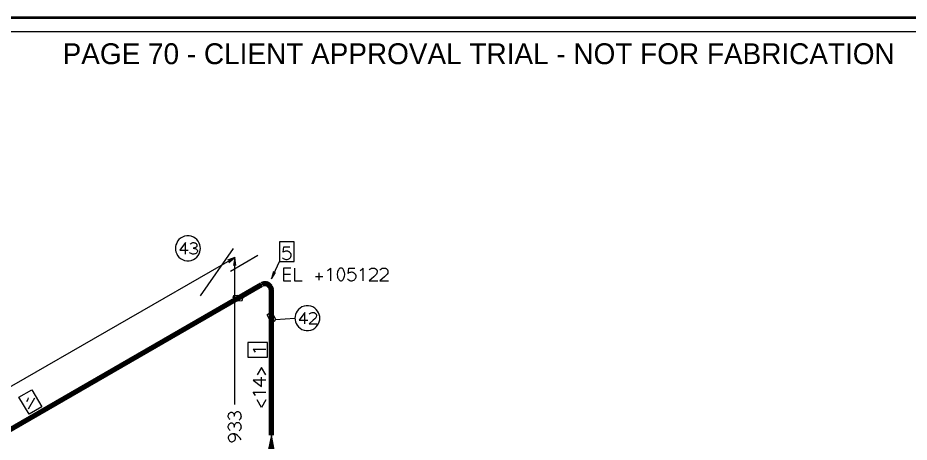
# Model space of a CAD drawing. Header units: millimetres. Extents: x 8 to 586, y 8 to 412.
# Drawn here: x 197.7 to 389.7, y 320.5 to 412 of the extents above; entities that cross this region are included whole.
import ezdxf
from ezdxf.enums import TextEntityAlignment as Align

# ---------------------------------------------------------------- set-up
doc = ezdxf.new("R2010")
doc.units = ezdxf.units.MM
for name, color, linetype in [('BORDER', 7, 'Continuous'), ('REVIEW', 1, 'Continuous'), ('SOURCE_PIPE', 7, 'Continuous'), ('SOURCE_TRACE', 8, 'Continuous')]:
    doc.layers.add(name, color=color, linetype=linetype)

msp = doc.modelspace()

# ---------------------------------------------------------------- linework, layer by layer
at = {"layer": 'BORDER', "lineweight": 35}
msp.add_lwpolyline([(8, 8), (586, 8), (586, 412), (8, 412)], close=True, dxfattribs=at)
at = {"layer": 'BORDER', "lineweight": 18}
msp.add_lwpolyline([(11, 11), (583, 11), (583, 409), (11, 409)], close=True, dxfattribs=at)
at = {"layer": 'SOURCE_PIPE', "lineweight": 70}
for p, q in [((245.13, 351.55), (250.19, 354.45)), ((148.77, 295.91), (245.13, 351.55)), ((252.36, 347.39), (252.36, 353.21)), ((252.36, 321.95), (252.36, 347.39))]:
    msp.add_line(p, q, dxfattribs=at)
msp.add_lwpolyline([(252.36, 353.21), (252.36, 353.36), (252.31, 353.53), (252.27, 353.68), (252.21, 353.83), (252.14, 353.98), (252.04, 354.13), (251.91, 354.23), (251.78, 354.36), (251.63, 354.45), (251.49, 354.53), (251.31, 354.6), (251.15, 354.64), (250.98, 354.64), (250.81, 354.64), (250.64, 354.62), (250.49, 354.57), (250.34, 354.51), (250.19, 354.45)], dxfattribs=at)
at = {"layer": 'SOURCE_TRACE', "lineweight": 13}
for p, q in [((237.06, 352.06), (244.22, 362.27)), ((194.07, 331.27), (244.47, 360.27)), ((243.54, 357.37), (249.45, 360.78)), ((243.54, 357.37), (249.45, 360.78)), ((244.47, 328.6), (244.47, 360.27)), ((252.36, 355.7), (254.1, 359.44)), ((265.13, 355.28), (265.13, 358.03)), ((272.12, 355.28), (272.12, 358.03)), ((254.95, 356.71), (256.44, 356.71)), ((261.88, 356.2), (263.47, 356.2)), ((262.68, 355.43), (262.68, 356.98)), ((273.41, 355.28), (275.26, 355.28)), ((275.73, 355.28), (277.6, 355.28)), ((244.05, 350.97), (245.13, 351.55)), ((251.87, 347.73), (252.87, 348.3)), ((253.27, 346.9), (257.43, 347.22)), ((260.47, 345.98), (262.17, 345.98)), ((248.4, 340.54), (251.15, 340.54)), ((248.4, 331.22), (251.15, 331.22)), ((200.02, 327.66), (201.4, 330.05))]:
    msp.add_line(p, q, dxfattribs=at)
for points in [[(231.68, 362.27), (231.72, 361.89), (231.79, 361.51), (231.96, 361.12), (232.15, 360.74), (232.45, 360.4), (232.81, 360.1), (233.21, 359.86), (233.66, 359.67), (234.13, 359.61), (234.61, 359.61), (235.08, 359.67), (235.55, 359.86), (235.93, 360.1), (236.29, 360.4), (236.59, 360.74), (236.8, 361.12), (236.95, 361.51), (237.04, 361.89), (237.06, 362.27), (237.04, 362.66), (236.95, 363.04), (236.8, 363.42), (236.59, 363.81), (236.29, 364.15), (235.93, 364.45), (235.55, 364.68), (235.08, 364.87), (234.61, 364.94), (234.13, 364.94), (233.66, 364.87), (233.21, 364.68), (232.81, 364.45), (232.45, 364.15), (232.15, 363.81), (231.96, 363.42), (231.79, 363.04), (231.72, 362.66), (231.68, 362.27)], [(233.83, 361.01), (233.83, 363.51), (232.62, 361.85), (234.44, 361.85)], [(234.87, 363.17), (234.93, 363.25), (235.04, 363.34), (235.15, 363.42), (235.29, 363.49), (235.4, 363.51), (235.53, 363.51), (235.66, 363.51), (235.78, 363.49), (235.91, 363.45), (236.04, 363.36), (236.12, 363.3), (236.21, 363.21), (236.27, 363.08), (236.31, 363), (236.31, 362.89), (236.31, 362.78), (236.27, 362.7), (236.21, 362.61), (236.12, 362.53), (236.02, 362.47), (235.89, 362.4), (235.76, 362.36), (235.63, 362.34), (235.51, 362.34), (235.66, 362.32), (235.8, 362.27), (235.95, 362.23), (236.1, 362.17), (236.21, 362.08), (236.31, 362), (236.38, 361.89), (236.42, 361.78), (236.44, 361.68), (236.42, 361.57), (236.4, 361.46), (236.31, 361.36), (236.23, 361.27), (236.12, 361.19), (235.97, 361.12), (235.83, 361.06), (235.68, 361.04), (235.53, 361.01), (235.36, 361.04), (235.19, 361.08), (235.04, 361.16), (234.87, 361.27), (234.74, 361.38)], [(254.76, 360.25), (254.91, 360.12), (255.08, 360.01), (255.25, 359.93), (255.44, 359.88), (255.61, 359.86), (255.78, 359.88), (255.95, 359.93), (256.1, 359.99), (256.24, 360.08), (256.37, 360.2), (256.48, 360.33), (256.56, 360.48), (256.61, 360.63), (256.61, 360.78), (256.61, 360.84), (256.61, 360.93), (256.58, 361.01), (256.56, 361.08), (256.52, 361.16), (256.48, 361.25), (256.42, 361.31), (256.35, 361.38), (256.29, 361.44), (256.22, 361.51), (256.14, 361.55), (256.05, 361.59), (255.97, 361.63), (255.86, 361.65), (255.78, 361.68), (255.69, 361.68), (255.61, 361.68), (255.42, 361.68), (255.22, 361.61), (255.05, 361.55), (254.89, 361.42)], [(254.89, 361.42), (255.01, 362.61), (256.35, 362.61)], [(243.22, 359.2), (244.47, 360.27), (242.88, 359.69)], [(244.71, 358.6), (244.47, 360.27), (244.22, 358.6)], [(252.78, 357.28), (252.36, 355.7), (253.27, 357.05)], [(256.56, 358.03), (254.95, 358.03), (254.95, 355.28), (256.56, 355.28)], [(257.35, 358.03), (257.35, 355.28), (258.96, 355.28)], [(264.45, 357.52), (264.89, 357.77), (265.13, 358.03)], [(267.34, 355.28), (267.46, 355.3), (267.57, 355.34), (267.7, 355.43), (267.8, 355.53), (267.89, 355.68), (267.99, 355.85), (268.06, 356.07), (268.1, 356.3), (268.14, 356.54), (268.14, 356.79), (268.1, 357.03), (268.06, 357.24), (267.99, 357.45), (267.89, 357.64), (267.8, 357.77), (267.7, 357.9), (267.57, 357.97), (267.46, 358.01), (267.34, 358.03), (267.23, 358.01), (267.12, 357.97), (267, 357.9), (266.89, 357.77), (266.78, 357.64), (266.7, 357.45), (266.61, 357.24), (266.57, 357.03), (266.55, 356.79), (266.55, 356.54), (266.57, 356.3), (266.61, 356.07), (266.7, 355.85), (266.78, 355.68), (266.89, 355.53), (267, 355.43), (267.12, 355.34), (267.23, 355.3), (267.34, 355.28)], [(268.74, 355.68), (268.89, 355.56), (269.06, 355.45), (269.25, 355.34), (269.42, 355.3), (269.61, 355.28), (269.76, 355.3), (269.93, 355.34), (270.08, 355.41), (270.25, 355.51), (270.35, 355.62), (270.46, 355.77), (270.54, 355.9), (270.59, 356.05), (270.61, 356.2), (270.61, 356.28), (270.59, 356.37), (270.59, 356.43), (270.54, 356.52), (270.52, 356.6), (270.46, 356.66), (270.42, 356.73), (270.35, 356.81), (270.29, 356.88), (270.2, 356.92), (270.12, 356.96), (270.04, 357.01), (269.95, 357.05), (269.86, 357.09), (269.78, 357.11), (269.69, 357.11), (269.61, 357.11), (269.4, 357.09), (269.23, 357.05), (269.06, 356.96), (268.87, 356.86)], [(268.87, 356.86), (269.01, 358.03), (270.33, 358.03)], [(271.44, 357.52), (271.88, 357.77), (272.12, 358.03)], [(273.41, 357.64), (273.56, 357.77), (273.71, 357.88), (273.9, 357.97), (274.09, 358.01), (274.26, 358.03), (274.35, 358.03), (274.41, 358.01), (274.5, 358.01), (274.58, 357.99), (274.65, 357.94), (274.71, 357.92), (274.77, 357.88), (274.86, 357.82), (274.92, 357.77), (274.96, 357.71), (275.01, 357.67), (275.05, 357.6), (275.09, 357.52), (275.11, 357.47), (275.13, 357.41), (275.13, 357.35), (275.13, 357.26), (275.09, 356.94), (274.96, 356.73), (274.75, 356.49), (274.39, 356.13), (273.41, 355.28)], [(275.73, 357.64), (275.9, 357.77), (276.05, 357.88), (276.24, 357.97), (276.43, 358.01), (276.6, 358.03), (276.69, 358.03), (276.75, 358.01), (276.81, 358.01), (276.9, 357.99), (276.98, 357.94), (277.05, 357.92), (277.13, 357.88), (277.2, 357.82), (277.24, 357.77), (277.3, 357.71), (277.34, 357.67), (277.39, 357.6), (277.43, 357.52), (277.45, 357.47), (277.45, 357.41), (277.47, 357.35), (277.47, 357.26), (277.41, 356.94), (277.28, 356.73), (277.09, 356.49), (276.71, 356.13), (275.73, 355.28)], [(245.13, 350.97), (246.05, 351.06), (246.19, 351.55), (245.13, 352.12), (244.22, 352.06), (244.05, 351.55), (245.13, 350.97)], [(262.79, 347.22), (262.77, 347.6), (262.68, 347.98), (262.53, 348.37), (262.32, 348.75), (262.02, 349.09), (261.68, 349.39), (261.28, 349.65), (260.83, 349.82), (260.37, 349.9), (259.88, 349.9), (259.39, 349.82), (258.94, 349.65), (258.54, 349.39), (258.18, 349.09), (257.9, 348.75), (257.69, 348.37), (257.54, 347.98), (257.46, 347.6), (257.43, 347.22), (257.46, 346.85), (257.54, 346.45), (257.69, 346.07), (257.9, 345.7), (258.18, 345.34), (258.54, 345.04), (258.94, 344.79), (259.39, 344.64), (259.88, 344.55), (260.37, 344.55), (260.83, 344.64), (261.28, 344.79), (261.68, 345.04), (262.02, 345.34), (262.32, 345.7), (262.53, 346.07), (262.68, 346.45), (262.77, 346.85), (262.79, 347.22)], [(252.87, 347.73), (253.27, 346.9), (252.87, 346.47), (251.87, 347.07), (251.44, 347.9), (251.87, 348.3), (252.87, 347.73)], [(259.58, 345.98), (259.58, 348.47), (258.37, 346.81), (260.18, 346.81)], [(260.47, 348.09), (260.62, 348.22), (260.77, 348.33), (260.94, 348.39), (261.11, 348.45), (261.26, 348.47), (261.34, 348.47), (261.41, 348.45), (261.47, 348.45), (261.56, 348.43), (261.62, 348.39), (261.68, 348.37), (261.73, 348.33), (261.81, 348.28), (261.85, 348.24), (261.9, 348.18), (261.94, 348.13), (261.98, 348.07), (262, 348.01), (262.02, 347.96), (262.05, 347.9), (262.07, 347.84), (262.07, 347.77), (262, 347.47), (261.9, 347.28), (261.71, 347.07), (261.37, 346.75), (260.47, 345.98)], [(248.91, 339.88), (248.66, 340.31), (248.4, 340.54)], [(251.15, 334.98), (250.23, 336.58), (249.32, 334.98)], [(251.15, 333.82), (248.4, 333.82), (250.23, 332.5), (250.23, 334.51)], [(197.98, 330.18), (200.72, 331.76), (202.89, 328.09), (200.15, 326.51), (197.98, 330.18)], [(248.91, 330.54), (248.66, 330.99), (248.4, 331.22)], [(199.68, 329.26), (199.94, 329.71), (200.02, 330.05)], [(251.15, 329.58), (250.23, 327.98), (249.32, 329.58)], [(243.48, 325.36), (243.35, 325.44), (243.26, 325.55), (243.18, 325.68), (243.11, 325.81), (243.07, 325.96), (243.07, 326.08), (243.07, 326.23), (243.09, 326.36), (243.16, 326.51), (243.22, 326.64), (243.3, 326.74), (243.43, 326.83), (243.54, 326.89), (243.64, 326.94), (243.77, 326.96), (243.86, 326.94), (243.96, 326.89), (244.07, 326.83), (244.15, 326.72), (244.24, 326.62), (244.3, 326.49), (244.35, 326.34), (244.37, 326.21), (244.37, 326.06), (244.39, 326.23), (244.41, 326.38), (244.47, 326.55), (244.56, 326.7), (244.64, 326.85), (244.75, 326.96), (244.86, 327.02), (244.98, 327.09), (245.09, 327.09), (245.22, 327.09), (245.32, 327.04), (245.43, 326.96), (245.54, 326.85), (245.64, 326.72), (245.71, 326.57), (245.77, 326.4), (245.79, 326.25), (245.81, 326.08), (245.79, 325.89), (245.75, 325.72), (245.64, 325.53), (245.54, 325.38), (245.41, 325.23)], [(243.48, 323.01), (243.35, 323.1), (243.26, 323.23), (243.18, 323.33), (243.11, 323.48), (243.07, 323.61), (243.07, 323.76), (243.07, 323.89), (243.09, 324.04), (243.16, 324.16), (243.22, 324.31), (243.3, 324.42), (243.43, 324.51), (243.54, 324.57), (243.64, 324.61), (243.77, 324.61), (243.86, 324.61), (243.96, 324.57), (244.07, 324.48), (244.15, 324.4), (244.24, 324.29), (244.3, 324.16), (244.35, 324.01), (244.37, 323.87), (244.37, 323.72), (244.39, 323.89), (244.41, 324.06), (244.47, 324.23), (244.56, 324.38), (244.64, 324.51), (244.75, 324.61), (244.86, 324.7), (244.98, 324.74), (245.09, 324.74), (245.22, 324.74), (245.32, 324.7), (245.43, 324.63), (245.54, 324.51), (245.64, 324.4), (245.71, 324.25), (245.77, 324.08), (245.79, 323.91), (245.81, 323.76), (245.79, 323.57), (245.75, 323.38), (245.64, 323.2), (245.54, 323.03), (245.41, 322.88)], [(245.81, 320.96), (245.6, 321.33), (245.34, 321.65), (245.07, 321.92), (244.75, 322.12), (244.45, 322.24), (244.13, 322.29), (243.98, 322.27), (243.81, 322.22), (243.64, 322.18), (243.48, 322.07), (243.33, 321.97), (243.22, 321.84), (243.13, 321.71), (243.07, 321.58), (243.07, 321.48), (243.07, 321.33), (243.11, 321.16), (243.16, 321.03), (243.24, 320.88), (243.33, 320.77), (243.43, 320.69), (243.56, 320.6), (243.67, 320.56), (243.79, 320.56), (243.94, 320.56), (244.07, 320.6), (244.2, 320.67), (244.32, 320.75), (244.43, 320.84), (244.52, 320.96), (244.58, 321.07), (244.6, 321.22), (244.62, 321.35), (244.6, 321.65), (244.58, 321.8), (244.52, 321.9), (244.41, 322.05), (244.13, 322.29)], [(253.44, 315.95), (252.36, 321.95), (251.36, 317.19)], [(253.36, 316.04), (252.36, 321.43), (251.44, 317.13)], [(253.19, 316.12), (252.36, 320.86), (251.61, 317.04)], [(252.36, 316.61), (252.36, 321.95)]]:
    msp.add_lwpolyline(points, dxfattribs=at)
for points in [[(254.1, 359.44), (257.26, 359.44), (257.26, 363.68), (254.1, 363.68)], [(245.13, 350.97), (246.05, 351.06), (246.19, 351.55), (245.13, 352.12), (244.22, 352.06), (244.05, 351.55), (245.13, 350.97)], [(252.87, 347.73), (253.27, 346.9), (252.87, 346.47), (251.87, 347.07), (251.44, 347.9), (251.87, 348.3), (252.87, 347.73)], [(247.3, 338.81), (251.53, 338.81), (251.53, 341.97), (247.3, 341.97)]]:
    msp.add_lwpolyline(points, close=True, dxfattribs=at)

# ---------------------------------------------------------------- texts
at = {"layer": 'REVIEW'}
msp.add_text('PAGE 70 - CLIENT APPROVAL TRIAL - NOT FOR FABRICATION', height=4.5, dxfattribs=at).set_placement((297, 402), align=Align.CENTER)

doc.saveas('drawing.dxf')
